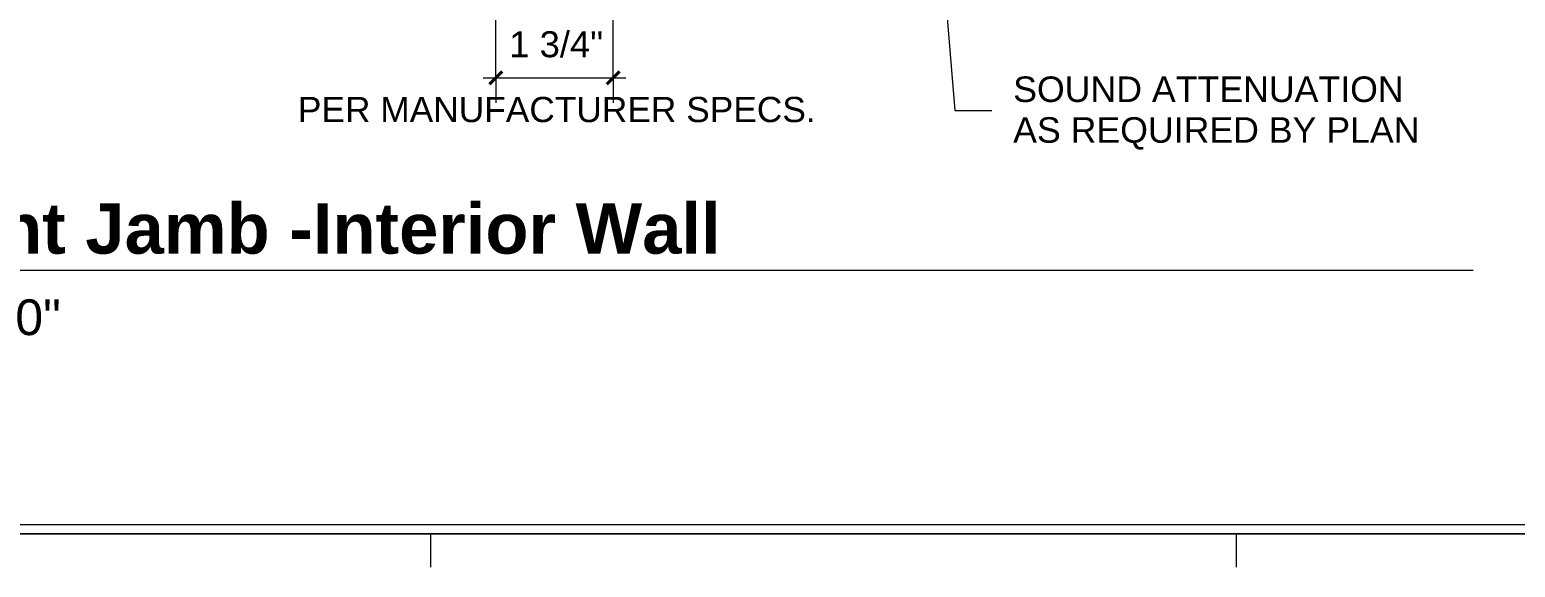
# Model space of a CAD drawing. Header units: inches. Extents: x -6061 to 13621, y -296 to 7483.
# Drawn here: x -4913.2 to -4647.6, y -277.7 to -181.5 of the extents above; entities that cross this region are included whole.
import ezdxf

# ---------------------------------------------------------------- set-up
doc = ezdxf.new("R2010")
doc.units = ezdxf.units.IN
doc.header["$MEASUREMENT"] = 0
doc.layers.get('0').update_dxf_attribs({"linetype": 'CONTINUOUS'})
doc.styles.add('Arial$001H0', font='arial.ttf')
doc.styles.add('Arial$101H0', font='arialbd.ttf')

msp = doc.modelspace()

# ---------------------------------------------------------------- linework, layer by layer
at = {"color": 7, "linetype": 'Continuous', "lineweight": 9, "true_color": 0x000007}
for p, q in [((-4754.34212, -117.60407), (-4747.7747, -195.93258)), ((-4829.86746, -190.08597), (-4829.86746, -141.31086)), ((-4808.88375, -190.08597), (-4808.88375, -150.281)), ((-4832.10999, -190.08597), (-4806.64121, -190.08597)), ((-4829.86746, -190.08597), (-4829.86746, -194.57104)), ((-4808.88375, -190.08597), (-4808.88375, -194.57104)), ((-4747.7747, -195.93258), (-4741.20728, -195.93258)), ((-5008.38918, -224.52489), (-4655.10999, -224.52489)), ((-4554.59642, -270.09638), (-5992.46112, -270.09638)), ((-5994.06293, -271.69819), (-4553.39506, -271.69819))]:
    msp.add_line(p, q, dxfattribs=at)
at = {"color": 7, "linetype": 'Continuous', "lineweight": 40, "true_color": 0x000007}
for p, q in [((-4829.86746, -190.08597), (-4830.98872, -191.20724)), ((-4829.86746, -190.08597), (-4828.74619, -188.96471)), ((-4808.88375, -190.08597), (-4810.00501, -191.20724)), ((-4808.88375, -190.08597), (-4807.76248, -188.96471))]:
    msp.add_line(p, q, dxfattribs=at)
at = {"color": 8, "linetype": 'Continuous', "lineweight": 9, "true_color": 0x7f7f7f}
for p, q in [((-4553.39506, -271.69819), (-6000.06972, -271.69819)), ((-4841.48058, -277.70498), (-4841.48058, -271.69819)), ((-4697.39777, -277.70498), (-4697.39777, -271.69819))]:
    msp.add_line(p, q, dxfattribs=at)

# ---------------------------------------------------------------- texts
at = {"color": 7, "true_color": 0x000007}
for s, height, style, p in [('1 3/4"', 4.656363, 'Arial$001H0', (-4827.4652, -186.40186)), ('SOUND ATTENUATION ', 4.5675695, 'Arial$001H0', (-4737.36342, -194.4109)), ('PER MANUFACTURER SPECS.', 4.5189744, 'Arial$001H0', (-4865.26791, -198.01497)), ('AS REQUIRED BY PLAN', 4.5661272, 'Arial$001H0', (-4737.36342, -201.69913)), ('Storefront Jamb -Interior Wall', 9.0356308, 'Arial$101H0', (-4967.78373, -221.56157)), ('0"', 6.400615, 'Arial$001H0', (-4915.80498, -236.13803))]:
    msp.add_text(s, height=height, dxfattribs=dict(at, style=style)).set_placement(p)

doc.saveas('drawing.dxf')
